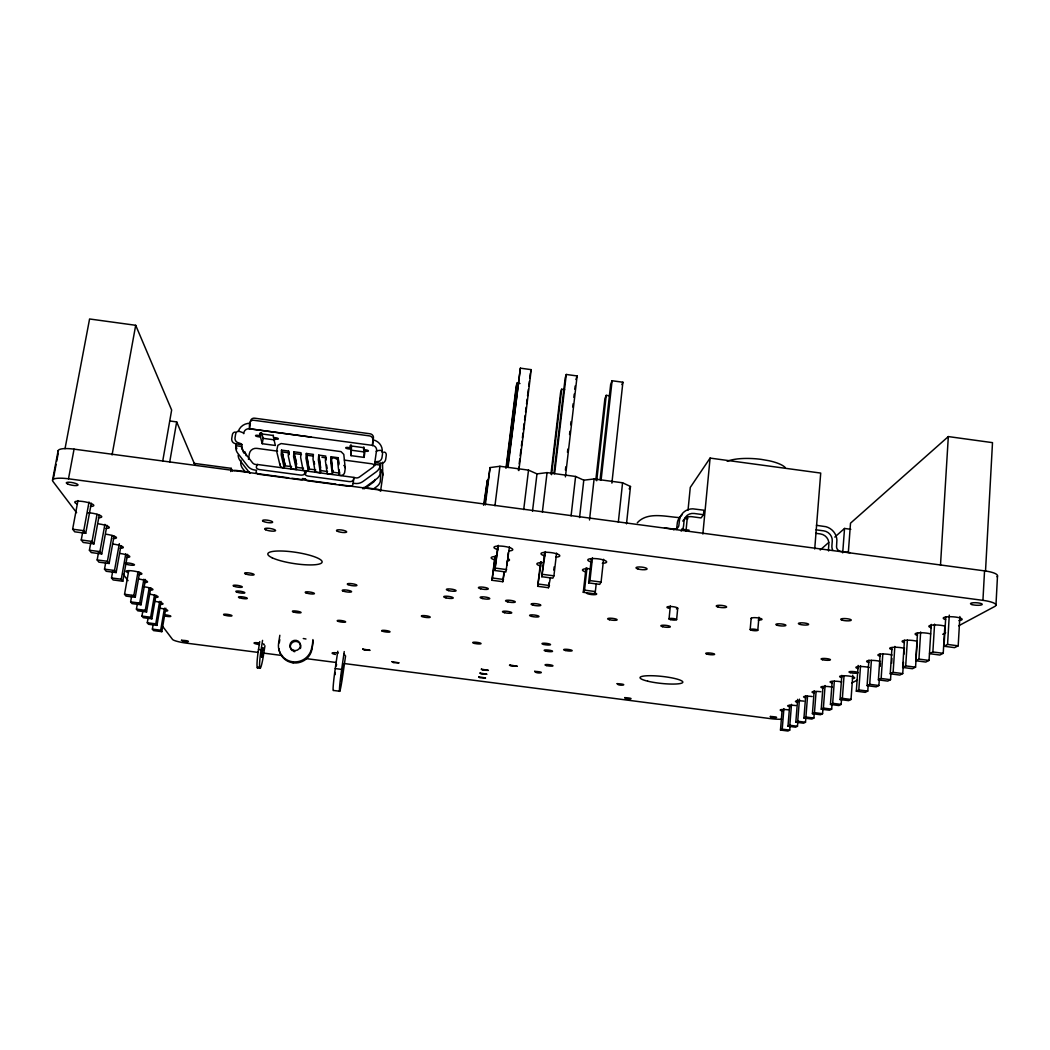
<?xml version="1.0" encoding="UTF-8"?>
<svg xmlns="http://www.w3.org/2000/svg" width="1050" height="1050" viewBox="0 0 1050 1050"><rect width="100%" height="100%" fill="white"/><g stroke="black" fill="none" stroke-linecap="round" stroke-linejoin="round"><path stroke-width="1.5" d="M288.921 454.86L289.078 453.101M995.964 605.168L997.5 575.899M958.65 625.8L994.783 606.454A19.556 4.213 3.4 0 0 982.931 600.351L984.546 570.872L339.071 484.588M985.504 571.305L992.499 442.641L948.321 436.577L850.513 523.176L848.334 552.431M945.748 617.098L944.016 646.249L954.581 647.64L958.191 645.842L959.884 616.521M943.228 653.323L932.872 651.958L929.513 653.678L939.816 655.029L943.228 653.323L944.895 625.511M944.016 646.249L947.559 644.438L949.292 615.116M932.872 651.958L934.566 624.146M940.485 565.294L948.321 436.577M917.516 632.914L915.744 660.739L918.934 659.098L920.653 631.969M915.744 660.739L925.785 662.051L929.04 660.424L931.311 624.409M904.457 640.277L902.672 667.433L912.463 668.719L915.561 667.17L917.188 641.471M891.962 648.047L890.242 673.811L899.797 675.058L902.737 673.588L903.472 662.248M903.997 654.163L904.418 647.679M902.672 667.433L905.704 665.884L907.371 640.185M880.176 653.861L878.391 679.875L887.722 681.096L890.518 679.691L890.964 673.155M891.621 663.351L891.949 658.442M890.242 673.811L893.117 672.328L894.849 646.419M868.888 660.227L867.103 685.663L869.715 684.324L871.395 660.345M867.103 685.663L876.212 686.858L878.889 685.519L879.322 679.127M880.202 666.343L880.412 663.141M878.391 679.875L881.147 678.471L882.814 653.953M858.152 665.451L856.314 691.189L858.821 689.916L860.541 665.648M856.314 691.189L865.226 692.357L867.772 691.084L868.232 684.613M841.824 675.373L840.039 699.536L848.649 700.652L851.025 699.457L852.771 675.189M832.164 681.555L830.445 704.458L832.676 703.316L834.33 681.122M830.445 704.458L838.858 705.547L841.142 704.406L841.601 698.066M840.039 699.536L842.376 698.342L844.043 675.688M832.033 704.314L831.666 709.144L829.487 710.233L821.244 709.17L822.951 686.739M814.183 690.861L812.411 713.685L820.496 714.735L822.583 713.685L822.951 708.96M821.244 709.17L823.384 708.067L825.09 685.532M842.704 552.864L844.541 528.452L850.802 529.305M805.717 695.638L803.946 718.029L811.873 719.053L813.881 718.056L814.249 713.226M812.411 713.685L814.472 712.635L816.047 692.121M805.875 717.504L805.508 722.242L803.578 723.201L795.821 722.203L797.646 699.353M795.821 722.203L797.711 721.232L799.47 699.169M789.679 705.39L787.999 726.206L795.611 727.191L797.475 726.259L797.856 721.429M814.721 548.979L820.719 473.077L710.089 458.089L690.27 487.436L688.039 510.142M803.946 718.029L805.914 717.019L807.555 696.137M787.999 726.206L789.823 725.274L791.503 704.366M782.145 709.629L780.478 730.052L787.946 731.023L789.731 730.131L790.112 725.392M780.478 730.052L782.224 729.159L783.904 708.632M757.798 630.21L758.927 617.177M750.172 629.606L751.17 618.214M684.206 519.225A9.384 8.964 32.5 0 1 691.858 516.692L701.072 517.926L703.474 514.723L703.907 510.208L692.803 508.83A14.201 13.545 32.4 0 0 679.665 518.91L678.812 525.788A4.725 4.515 31.4 0 1 674.428 529.148L664.506 527.874M702.857 534.03L710.089 458.089M676.62 619.539L677.736 608.134M685.978 531.234L687.409 516.639M669.047 618.949L670.333 605.916M326.012 458.811L325.946 460.176M626.509 523.845L630.486 486.478L622.571 482.79L594.103 478.958L583.787 480.191L575.597 476.464L547.063 472.618L536.983 473.891L528.518 470.124L499.905 466.279L490.074 467.578L484.772 504.092M618.319 522.217L622.571 482.79M372.474 445.607L373.446 437.85A3.872 3.57 16.5 0 0 369.994 433.768L254.638 418.189A3.924 3.557 24.6 0 0 250.517 421.26M586.018 567.906L583.288 592.318L594.051 593.736L595.35 591.57L596.229 583.643M591.334 558.653L588.643 582.894L599.694 584.364L601.086 582.067L603.566 559.296M611.887 483.118L622.899 382.226L612.097 380.756L610.68 384.274L600.101 479.692M240.949 460.241L240.752 463.221A10.421 9.922 -8.7 0 0 242.747 468.641L245.621 472.356M589.509 519.973L594.103 478.958M595.809 480.086L604.892 398.685L606.231 395.351L609.236 395.758M583.288 592.318L584.535 590.139L587.003 567.958M596.715 480.769L606.231 395.351M588.643 582.894L589.956 580.597L592.476 557.826M601.099 480.008L612.097 380.756M579.561 517.571L583.787 480.191M571.082 515.904L575.597 476.464M540.579 561.894L537.692 586.307L548.467 587.724L549.045 582.842M548.467 587.724L550.41 577.592M553.796 570.084L554.164 566.856M565.412 470.098L565.779 466.856M567.472 452.301L567.853 449.072M569.546 434.503L569.914 431.274M570.675 424.804L571.043 421.562M572.736 407.006L573.116 403.764M573.864 397.294L574.245 394.065M574.809 389.209L575.177 385.98M544.635 552.457L541.774 576.712L552.851 578.169L553.928 575.833L556.566 553.061M565.412 476.858L577.119 375.952L566.291 374.469L565.176 378.026L553.928 473.484M550.961 474.049L560.582 392.621L561.645 389.248L564.651 389.655M537.692 586.307L541.262 561.894M551.552 474.692L561.645 389.248M541.774 576.712L545.449 551.578M554.61 473.747L566.291 374.469M532.494 511.284L536.983 473.891M542.378 512.059L547.063 472.618M523.714 509.565L528.518 470.124M335.002 674.704L335.278 672.472M494.931 556.644L491.991 580.283L502.792 581.713L504 571.935M502.792 581.713L504.486 571.528M506.691 565.504L507.294 560.648M507.688 557.419L508.292 552.562M518.398 470.334L518.792 467.106M519.199 463.864L519.789 459.008M520.183 455.779L520.984 449.308M521.378 446.066L521.981 441.21M522.375 437.981L522.979 433.125M523.372 429.883L524.173 423.413M524.567 420.184L525.158 415.327M525.564 412.086L526.155 407.229M526.562 404.001L527.153 399.144M527.546 395.902L528.347 389.432M528.741 386.203L529.344 381.347M529.738 378.105L530.342 373.249M497.818 546.249L494.786 570.504L505.903 571.974L509.46 546.814M518.831 470.584L531.234 369.652L520.38 368.169L507.662 467.25M505.956 468.313L516.167 386.544L516.954 383.132L519.973 383.539M491.991 580.283L495.403 555.831M506.494 466.988L516.954 383.132M494.786 570.504L498.317 545.331M508.016 467.473L520.38 368.169M494.957 505.719L499.905 466.279M483.577 505.234L487.397 480.139L484.378 503.908M485.323 504.971L490.074 467.578M338.533 460.832L338.179 457.721L331.131 456.776L330.711 461.488L332.391 474.324L327.206 473.629L325.382 460.779L325.789 456.067L318.741 455.109L318.347 459.834L320.368 472.71L315.184 472.014L313.018 459.113L313.399 454.401L306.338 453.456L305.97 458.167L308.332 471.109L303.148 470.413L300.641 457.459L300.996 452.734L293.934 451.789L293.593 456.501L296.284 469.494L291.099 468.799L288.251 455.792L288.592 451.067L281.518 450.122L281.203 454.847L284.235 467.88L283.027 467.709A3.754 3.583 -6.5 0 1 279.877 463.667M338.179 457.721L337.746 462.433L339.242 475.243L340.436 475.401A3.741 3.583 -2.1 0 0 344.663 472.342L345.188 468.799A3.728 3.583 -2 0 0 344.951 466.961M353.994 477.461L355.871 477.894A4.856 4.673 -0.8 0 0 359.481 476.989L372.934 467.224A4.843 4.646 0.8 0 0 374.587 464.323L374.837 462.551A4.935 1.339 8.4 0 1 376.806 461.606L378.525 461.436A3.872 2.769 -65.2 0 0 382.003 457.459L382.528 453.758A3.872 2.756 -65 0 0 380.113 450.371L378.407 450.542A4.935 1.365 8.4 0 0 376.425 451.513A4.922 4.712 1.3 0 0 372.435 445.371L372.435 445.331M374.837 462.315L376.425 451.277M383.814 452.117A3.859 2.756 -65 0 1 386.242 455.503L385.717 459.191A3.859 2.769 -65.1 0 1 382.239 463.168L380.599 463.326L380.048 474.259A10.5 10.08 0.6 0 1 376.464 478.997L363.444 488.473A10.526 10.119 -1 0 1 362.88 488.854M351.107 445.095L351.054 455.648L364.114 457.393L364.888 452.038M339.754 691.254L333.414 690.441A19.215 1.037 -82.2 0 1 335.252 668.574L337.772 651.236M345.581 655.896L342.786 675.216A19.215 0.958 -82.2 0 1 339.504 691.163A19.215 0.958 -82.2 0 1 341.67 669.401L344.242 651.564M319.121 456.881L320.683 470.584L327.534 471.502M304.644 478.721L304.854 479.22A3.911 2.31 4.2 0 0 307.926 480.808L348.574 486.242A3.898 2.31 5.2 0 0 352.931 484.483L354.021 477.645M364.114 457.393L364.127 448.232M278.959 648.703A16.734 16.314 -20.6 0 0 312.047 648.703L312.926 639.568M312.047 648.703L313.241 640.723M339.242 475.243L339.583 472.881M350.503 449.164L348.141 448.836A2.389 0.656 8.7 0 1 345.712 447.851A2.389 0.656 8.7 0 1 348.009 447.484L350.385 447.812L350.779 445.095M351.054 455.648L351.514 446.355M287.7 452.668L282.082 451.907L284.576 465.741L291.428 466.659M332.391 474.324L332.981 470.413M315.184 472.014L315.538 469.652M320.368 472.71L320.723 470.348M279.838 635.276L278.604 643.309A16.8 16.38 -20.5 0 0 292.688 661.776L293.094 662.826M305.183 473.944L305.524 470.938L257.289 464.467M279.287 642.836L279.786 639.647M305.563 473.996L305.865 470.977L353.942 477.409L353.338 479.811A3.911 2.31 5.2 0 1 348.981 481.556L308.228 476.109A3.924 2.297 4.2 0 1 305.156 474.521L305.786 471.056M308.332 471.109L308.923 467.197M264.954 645.763L263.511 655.029A16.012 1.588 -82 0 1 259.849 668.089L257.303 667.787M296.284 469.494L296.651 467.119M284.235 467.88L284.852 463.969L282.082 451.907M258.274 666.921A16.012 1.614 -82 0 1 257.001 664.401A16.012 1.614 -82 0 1 258.497 649.477L259.731 641.616M259.849 668.089A16.012 1.588 -82 0 1 261.069 649.806L262.553 640.369M291.099 468.799L291.467 466.423M276.714 450.516L277.856 445.305L281.111 443.559L341.04 451.618L343.796 454.401L345.201 467.867M273.302 435.186L273.446 437.456L275.822 437.771A2.415 0.656 9.5 0 1 278.368 438.782A2.415 0.656 9.5 0 1 276.15 439.149L273.774 438.834L275.376 445.476L262.264 443.704L263.13 438.349L261.713 432.967M248.456 459.362L249.375 453.692A6.576 6.261 -8 0 1 256.869 448.363L277.594 451.146M262.264 443.704L260.492 437.049L258.116 436.721A2.415 0.656 9.6 0 1 255.544 435.711A2.415 0.656 9.6 0 1 257.736 435.33L260.124 435.658L260.558 432.941M260.492 437.049L261.148 432.981M238.271 431.524A11.76 11.169 -7.5 0 1 250.359 423.294L249.467 428.794A4.961 4.712 -7.5 0 0 243.744 433.65A5.001 1.365 9.8 0 0 241.329 432.088L239.466 431.432A3.911 3.203 73.6 0 0 235.646 433.991L235.043 437.679A3.911 3.203 73.8 0 0 237.641 442.509L239.518 443.152A5.014 1.326 9.7 0 1 241.933 444.688L241.644 446.473A4.896 4.646 -8.3 0 0 242.353 449.676L252.394 462.643A4.896 4.659 -8.2 0 0 255.596 464.467L257.46 464.717A5.644 0.669 -82.7 0 0 256.777 465.504L256.384 466.83A3.951 2.297 3.1 0 0 259.613 469.599L300.457 475.059A3.924 2.297 4 0 0 304.106 474.39L305.524 470.938M230.711 471.529L231.236 468.339L194.145 463.378M235.318 432.075A3.898 3.203 73.5 0 0 232.352 434.805L231.748 438.493A3.898 3.203 73.7 0 0 234.347 443.297L236.132 443.914L235.843 445.686A10.762 10.237 -8.3 0 0 237.786 453.285L247.643 466.029A10.776 10.264 -8.2 0 0 254.691 470.019L256.567 470.269L256.187 471.555A3.938 2.297 3 0 0 259.416 474.324L300.169 479.771A3.924 2.31 4 0 0 303.817 479.089L304.251 478.669M380.52 472.447L381.032 470.111L380.258 481.832A10.316 9.922 0.4 0 1 376.727 486.57L372.881 489.366M165.834 608.199L161.818 631.667L160.689 630.21L164.456 608.199M161.07 601.427L156.962 625.38L148.496 624.278L147.276 622.755L148.116 617.938M155.951 595.245L151.882 618.817L150.649 617.216L154.468 595.114M161.818 631.667L153.536 630.591L152.368 629.134L153.182 624.409M156.962 625.38L155.781 623.857L159.639 601.387M145.464 579.482L141.041 604.787L139.702 603.054L143.863 579.206M151.882 618.817L143.246 617.689L141.96 616.087L142.787 611.349M169.719 461.987L176.676 421.903L170.231 421.037M150.754 587.895L146.58 611.953L145.294 610.299L149.218 587.724M141.041 604.787L132.011 603.619L130.62 601.873L131.736 595.508M139.637 572.303L135.253 597.293L133.849 595.481L137.983 571.922M146.58 611.953L137.747 610.811L136.421 609.144L137.55 602.687M162.711 461.16L171.649 410.038L135.699 325.29L89.578 318.977L65.021 448.678M127.588 554.334L122.824 581.214L121.275 579.219L125.79 553.783M135.253 597.293L126.013 596.098L124.543 594.261L128.717 570.701M98.582 552.116L97.164 559.952L98.936 562.17L109.121 563.496L114.03 536.209M122.824 581.214L113.124 579.954L111.523 577.946L112.665 571.581M120.907 545.934L116.143 572.578L114.516 570.478L119.319 543.677M106.943 525.249L101.745 553.954L99.934 551.617L104.895 524.357M116.143 572.578L106.207 571.279L104.514 569.166L105.656 562.866M109.121 563.496L107.415 561.291L112.074 535.461M101.745 553.954L91.284 552.576L89.407 550.239L90.877 542.22M99.172 515.327L93.962 543.887L92.059 541.433L97.02 514.29M112.061 454.965L135.699 325.29M93.962 543.887L83.212 542.469L81.244 540.002L82.714 532.022M91.284 503.226L85.746 533.269L83.737 530.67L89.027 502.031M85.746 533.269L74.707 531.812L72.634 529.2L77.962 500.574M76.611 512.702L52.881 481.346A19.924 4.423 10.5 0 1 68.486 478.8L74.064 449.151L288.671 477.842M53.471 478.262L56.109 464.376M56.7 461.278L58.17 453.561M52.539 480.113L58.144 450.712M336.262 666.015L336.577 664.44M375.086 479.483L375.047 479.666A4.764 4.712 -0.9 0 1 374.535 480.913L374.377 481.176A4.686 4.515 0.4 0 1 373.327 482.239L364.363 488.762M363.825 446.972L363.576 447.654L350.293 445.843M530.631 372.054L531.234 369.652M575.925 379.509L577.119 375.952M621.915 384.576L622.899 382.226M350.372 445.712L350.385 447.812M629.16 488.933L630.486 486.478M637.284 522.808C647.614 511.232 666.474 516.941 680.006 517.637M820.207 550.003L828.726 542.456M834.803 537.075L844.541 528.452M851.681 683.051L857.469 679.967M942.742 634.305L945.643 632.756M147.276 622.755L155.781 623.857M814.472 712.635L822.583 713.685M152.368 629.134L160.689 630.21M805.914 717.019L813.881 718.056M258.497 649.477L261.069 649.806M797.711 721.232L805.508 722.242M258.037 652.391L186.48 643.151A12.666 1.89 8.6 0 1 172.528 639.437L162.645 626.364M262.92 653.021L282.437 655.554M306.836 658.704L336.118 662.484M344.242 663.534L770.385 718.62A12.443 1.837 5.6 0 0 781.594 719.237M789.823 725.274L797.475 726.259M335.252 668.574L341.67 669.401M782.224 729.159L789.731 730.131M89.407 550.239L99.934 551.617M918.934 659.098L929.04 660.424M97.164 559.952L107.415 561.291M905.704 665.884L915.561 667.17M104.514 569.166L114.516 570.478M893.117 672.328L902.737 673.588M111.523 577.946L121.275 579.219M881.147 678.471L890.518 679.691M869.715 684.324L878.889 685.519M124.543 594.261L133.849 595.481M858.821 689.916L867.772 691.084M130.62 601.873L139.702 603.054M842.376 698.342L851.025 699.457M136.421 609.144L145.294 610.299M832.676 703.316L841.142 704.406M141.96 616.087L150.649 617.216M823.384 708.067L831.666 709.144M68.486 478.8L982.931 600.351M495.482 568.116L506.664 569.599M542.771 574.363L553.928 575.833M589.956 580.597L601.086 582.067M492.634 578.025L503.514 579.456M538.637 584.089L549.491 585.519M584.535 590.139L595.35 591.57M72.634 529.2L83.737 530.67M947.559 644.438L958.191 645.842M81.244 540.002L92.059 541.433M249.454 428.767L311.036 437.089M273.039 435.461L259.665 433.65A5.762 0.682 -82.8 0 0 260.019 433.204M363.733 450.936L366.096 451.264A2.389 0.656 8.6 0 0 368.419 450.909A2.389 0.656 8.6 0 0 366.017 449.912L363.654 449.597L363.576 447.654M263.13 438.349L274.772 439.911M351.842 450.292L363.444 451.854M236.132 443.914L241.933 444.688M374.837 462.551L380.599 463.326M344.361 460.11L371.227 463.719A6.51 6.261 0.6 0 1 374.968 465.531M301.468 454.519L294.433 453.574L294.262 455.923L296.612 467.355L303.476 468.274M312.401 455.989L306.784 455.227L308.661 468.969L315.512 469.888M321.93 457.262L326.143 457.826M374.587 464.323L380.336 465.098A10.671 10.237 0.8 0 1 376.215 471.857L362.998 481.464A10.697 10.264 -0.8 0 1 355.058 483.446L353.207 483.197M816.428 525.315L825.878 526.693A14.227 13.387 39 0 1 836.903 539.976L836.535 546.879A4.738 4.449 39.9 0 0 840.21 551.316L850.041 552.681M703.474 514.723L694.194 513.476A9.463 9.03 32.4 0 0 684.022 521.299L683.576 525.814A9.463 9.056 31.4 0 1 681.109 531.09M816.047 529.83L823.725 530.854A9.476 8.925 39 0 1 832.256 541.144L831.915 545.672A9.489 8.912 39.9 0 0 832.794 550.371M815.824 533.308L820.404 533.925A9.411 8.859 39.1 0 1 828.857 544.136L828.516 548.625A9.411 8.846 40 0 0 828.647 551.001M684.771 518.28L687.947 518.713M302.426 478.538L305.55 478.958M681.568 529.148L689.062 530.145M249.611 472.198L237.287 470.558A3.859 0.958 9.5 0 0 233.887 470.833M363.562 487.436L377.344 489.274A3.806 0.971 8.3 0 1 381.15 490.77M291.926 478.275L335.829 484.155M249.467 428.794L372.435 445.371L372.894 439.976A3.885 3.583 16.5 0 0 369.442 435.881L253.706 420.262A3.938 3.57 24.5 0 0 249.572 423.334A11.445 1.431 -82.9 0 0 249.467 428.794A5.801 0.722 -82.9 0 0 249.624 429.043M249.913 473.301L240.201 460.753A10.592 10.08 -8.5 0 1 238.166 455.241L238.166 455.175M123.086 574.114L128.034 580.637M259.613 433.611L260.124 435.658M176.676 421.903L195.024 465.163M231.236 468.339L232.26 471.292M236.827 448.717L235.843 445.686L241.644 446.473L243.521 452.524M246.199 455.726L245.07 452.077A5.709 0.722 -82.7 0 0 244.204 453.403M276.701 451.474L279.864 464.599M281.518 450.122L284.799 464.323M288.592 451.067L289.275 454.217M295.05 456.579L296.586 464.087M293.934 451.789L296.52 464.363M306.338 453.456L308.871 467.552M314.094 461.357L314.567 464.205M318.741 455.109L320.657 467.604M326.629 465.032L327.075 468.261M331.131 456.776L332.325 466.108M338.625 465.058C341.499 459.664 330.75 454.453 331.249 460.884L332.706 472.198L339.557 473.117L339.189 469.888M382.515 462.249L382.764 475.204M58.262 451.671A19.845 4.738 10.8 0 1 74.064 449.151M984.546 570.872A19.477 4.502 3.1 0 1 997.041 576.752M164.259 614.775A4.147 0.669 8.9 0 1 170.822 616.219A4.147 0.669 8.9 0 1 165.204 616.074M125.265 563.049A4.856 0.906 9.4 0 1 132.877 563.916A4.856 0.906 9.4 0 1 132.051 565.268A4.856 0.906 9.4 0 1 125.002 563.482M594.628 592.948A5.132 1.076 6.4 0 1 593.578 594.707A5.132 1.076 6.4 0 1 586.504 592.83M335.449 654.491A6.392 0.998 7.9 0 1 332.259 652.942A6.392 0.998 7.9 0 1 338.231 652.969M343.822 654.202A6.392 0.998 7.9 0 1 344.006 655.226M303.279 638.531A5.329 0.853 8.1 0 1 305.957 639.004M259.521 644.595A5.158 0.801 8.3 0 1 254.034 643.072A5.158 0.801 8.3 0 1 258.72 642.876M263.34 643.886A5.158 0.801 8.3 0 1 263.721 644.739M586.163 572.053A9.227 2.061 6.3 0 1 582.842 569.441A9.227 2.061 6.3 0 1 591.137 568.837M591.57 562.117A9.489 2.179 6.3 0 1 590.389 558.718A9.489 2.179 6.3 0 1 604.498 560.306A9.489 2.179 6.3 0 1 602.319 563.325M540.763 566.042A9.227 2.074 6.7 0 1 536.904 563.719A9.227 2.074 6.7 0 1 542.181 562.603M544.911 555.923A9.489 2.192 6.7 0 1 543.349 552.484A9.489 2.192 6.7 0 1 557.458 554.059A9.489 2.192 6.7 0 1 555.66 557.143M508.567 558.928A9.24 2.074 7.1 0 1 507.938 560.936M495.272 560.031A9.24 2.074 7.1 0 1 491.177 557.668A9.24 2.074 7.1 0 1 496.256 556.526M498.159 549.727A9.489 2.192 7.1 0 1 496.204 546.223A9.489 2.192 7.1 0 1 510.3 547.811A9.489 2.192 7.1 0 1 508.896 550.935M159.731 608.173A7.153 1.168 8.9 0 1 167.213 610.037A7.153 1.168 8.9 0 1 165.007 611.087M154.809 601.348A7.311 1.221 9 0 1 162.461 603.278A7.311 1.221 9 0 1 160.23 604.393M149.664 594.234A7.481 1.273 9.1 0 1 157.5 596.229A7.481 1.273 9.1 0 1 155.243 597.411M144.296 586.819A7.652 1.326 9.2 0 1 152.316 588.879A7.652 1.326 9.2 0 1 150.045 590.113M138.679 579.049A7.822 1.391 9.3 0 1 146.908 581.188A7.822 1.391 9.3 0 1 144.611 582.488M127.838 572.526A8.019 1.457 9.4 0 1 129.045 570.636A8.019 1.457 9.4 0 1 140.175 572.631A8.019 1.457 9.4 0 1 138.928 574.508M120.199 553.494A8.426 1.601 9.6 0 1 129.097 555.883A8.426 1.601 9.6 0 1 126.735 557.406M113.426 544.123A8.636 1.68 9.7 0 1 122.574 546.604A8.636 1.68 9.7 0 1 120.186 548.231M106.312 534.279A8.873 1.759 9.8 0 1 115.71 536.865A8.873 1.759 9.8 0 1 113.295 538.571M98.818 523.911A9.109 1.851 9.9 0 1 108.491 526.601A9.109 1.851 9.9 0 1 106.063 528.426M87.872 512.715A9.371 1.942 10.1 0 1 100.078 515.353A9.371 1.942 10.1 0 1 98.438 517.729M77.057 503.921A9.647 2.047 10.2 0 1 78.12 501.152A9.647 2.047 10.2 0 1 91.521 503.698A9.647 2.047 10.2 0 1 90.392 506.454M945.63 619.618A9.463 1.956 3.7 0 1 946.457 616.888A9.463 1.956 3.7 0 1 959.805 617.899A9.463 1.956 3.7 0 1 958.899 620.616M931.153 627.703A9.188 1.864 3.9 0 1 931.862 625.117A9.188 1.864 3.9 0 1 944.829 626.115M917.424 635.381A8.938 1.772 4.1 0 1 918.015 632.914A8.938 1.772 4.1 0 1 930.628 633.898M904.378 642.679A8.702 1.693 4.2 0 1 904.864 640.316A8.702 1.693 4.2 0 1 917.136 641.288M891.949 649.622A8.479 1.614 4.3 0 1 892.342 647.364A8.479 1.614 4.3 0 1 904.299 648.322M880.123 656.237A8.256 1.536 4.5 0 1 880.425 654.084A8.256 1.536 4.5 0 1 892.08 655.029M868.836 662.55A8.059 1.47 4.6 0 1 869.059 660.476A8.059 1.47 4.6 0 1 880.438 661.408M858.06 668.574A7.862 1.404 4.7 0 1 858.217 666.592A7.862 1.404 4.7 0 1 869.308 667.511M841.798 677.67A7.573 1.312 4.9 0 1 841.851 675.806A7.573 1.312 4.9 0 1 852.534 676.699A7.573 1.312 4.9 0 1 852.442 678.562M832.204 683.025A7.402 1.26 5 0 1 831.758 681.293A7.402 1.26 5 0 1 841.654 681.909M823.003 688.17A7.245 1.208 5.1 0 1 822.517 686.49A7.245 1.208 5.1 0 1 832.191 687.107M814.183 693.105A7.088 1.155 5.2 0 1 812.949 691.596A7.088 1.155 5.2 0 1 820.864 691.74M805.717 697.843A6.943 1.116 5.2 0 1 804.471 696.386A6.943 1.116 5.2 0 1 812.201 696.531M797.58 702.384A6.799 1.063 5.3 0 1 796.32 700.98A6.799 1.063 5.3 0 1 803.88 701.138M789.758 706.768A6.654 1.024 5.4 0 1 788.497 705.403A6.654 1.024 5.4 0 1 795.874 705.574M782.224 710.968A6.523 0.998 5.5 0 1 780.951 709.656A6.523 0.998 5.5 0 1 788.183 709.826M751.485 618.739A5.421 1.103 5.2 0 1 754.976 617.649A5.421 1.103 5.2 0 1 761.762 618.962A5.421 1.103 5.2 0 1 758.258 620.038M668.876 608.265A5.394 1.116 5.8 0 1 668.141 606.624A5.394 1.116 5.8 0 1 675.701 607.202A5.394 1.116 5.8 0 1 676.41 608.856M343.796 465.478A3.728 3.583 -2 0 1 344.164 465.793M373.223 439.871A11.655 11.169 1.2 0 1 382.174 452.288M381.504 470.137A11.064 10.631 0.6 0 1 382.673 476.503L380.927 488.709A10.119 9.752 0.1 0 1 380.231 491.164M292.281 650.646A5.263 5.132 -20.6 0 1 291.178 643.808A5.263 5.132 -20.6 0 1 298.056 641.996A5.263 5.132 -20.6 0 1 300.366 648.533M294.774 651.669A5.263 5.132 -20.6 0 1 293.462 651.315M311.732 647.601A16.8 16.38 -20.5 0 1 292.688 661.776M727.204 461.304A32.012 9.293 4.5 0 1 761.106 459.362L769.125 460.753A32.012 9.293 4.5 0 1 785.124 467.421M682.802 521.102A9.384 8.964 32.5 0 1 683.445 520.117M682.133 514.828A14.083 13.453 32.5 0 0 677.434 522.086L676.594 528.898A4.686 4.489 31.5 0 1 676.423 529.462M673.418 529.804A13.519 12.954 32.9 0 1 676.738 528.938M261.516 655.266L261.686 657.274L262.933 647.601L261.516 655.266M341.027 679.192L341.092 681.043L343.376 663.639L341.027 679.192M181.506 640.303C186.782 643.716 193.909 640.618 181.506 640.303M362.775 649.058L364.284 650.134L370.086 650.331L362.775 649.058M392.057 661.658L393.435 662.655L399.105 662.865L392.057 661.658M481.386 669.165L482.501 670.149L488.408 670.372L481.386 669.165M480.047 673.05L481.149 674.008L486.964 674.244L480.047 673.05M510.156 665.031L509.499 665.267L511.219 666.054L517.335 666.278L510.156 665.031M478.748 676.817L479.837 677.749L485.559 677.985L478.748 676.817M534.686 671.357C536.471 674.559 548.664 672.118 534.686 671.357M617.19 683.642C618.069 686.674 631.47 684.456 617.19 683.642M624.789 697.62C625.538 700.363 638.479 698.486 624.789 697.62M770.398 716.454C769.545 718.987 784.744 717.347 770.398 716.454M263.34 521.391A5.171 1.168 9 0 0 272.173 522.572A5.171 1.168 9 0 0 267.212 520.144A5.171 1.168 9 0 0 263.34 521.391M337.273 531.195A5.132 1.168 8.4 0 0 346.067 532.363A5.132 1.168 8.4 0 0 341.46 529.974A5.132 1.168 8.4 0 0 337.273 531.195M448.613 590.612A4.922 0.998 7.4 0 0 456.107 590.73A4.922 0.998 7.4 0 0 448.941 588.919A4.922 0.998 7.4 0 0 448.613 590.612M239.216 597.66A4.502 0.814 8.6 0 0 246.907 598.671A4.502 0.814 8.6 0 0 242.498 596.859A4.502 0.814 8.6 0 0 239.216 597.66M236.631 592.043A4.581 0.84 8.7 0 0 244.453 593.066A4.581 0.84 8.7 0 0 239.951 591.202A4.581 0.84 8.7 0 0 236.631 592.043M233.953 586.228A4.659 0.866 8.7 0 0 241.907 587.265A4.659 0.866 8.7 0 0 237.326 585.349A4.659 0.866 8.7 0 0 233.953 586.228M305.931 592.843A4.673 0.879 8.3 0 0 313.924 593.893A4.673 0.879 8.3 0 0 309.606 591.99A4.673 0.879 8.3 0 0 305.931 592.843M842.244 620.183A5.303 1.089 4.5 0 0 851.104 620.366A5.303 1.089 4.5 0 0 844.672 618.542A5.303 1.089 4.5 0 0 842.244 620.183M777.381 625.341A5.079 1.024 5 0 0 785.781 625.538A5.079 1.024 5 0 0 779.402 623.792A5.079 1.024 5 0 0 777.381 625.341M382.213 631.116A4.239 0.735 7.7 0 0 389.484 632.074A4.239 0.735 7.7 0 0 385.849 630.486A4.239 0.735 7.7 0 0 382.213 631.116M565.425 650.501A4.279 0.748 6.6 0 0 572.158 650.724A4.279 0.748 6.6 0 0 566.212 649.281A4.279 0.748 6.6 0 0 565.425 650.501M342.904 590.966A4.751 0.919 8.1 0 0 351.054 592.029A4.751 0.919 8.1 0 0 346.802 590.087A4.751 0.919 8.1 0 0 342.904 590.966M531.641 616.389A4.699 0.906 6.8 0 0 538.978 616.547A4.699 0.906 6.8 0 0 532.35 614.88A4.699 0.906 6.8 0 0 531.641 616.389M545.908 651.131A4.239 0.735 6.7 0 0 552.536 651.354A4.239 0.735 6.7 0 0 546.604 649.937A4.239 0.735 6.7 0 0 545.908 651.131M850.277 672.656A4.554 0.801 4.8 0 0 857.903 672.932A4.554 0.801 4.8 0 0 852.403 671.488A4.554 0.801 4.8 0 0 850.277 672.656M662.55 626.692A4.804 0.945 5.9 0 0 670.307 626.889A4.804 0.945 5.9 0 0 663.915 625.209A4.804 0.945 5.9 0 0 662.55 626.692M337.772 621.206A4.305 0.761 8 0 0 345.174 622.178A4.305 0.761 8 0 0 341.289 620.524A4.305 0.761 8 0 0 337.772 621.206M707.241 654.189A4.502 0.814 5.7 0 0 714.578 654.426A4.502 0.814 5.7 0 0 708.711 652.942A4.502 0.814 5.7 0 0 707.241 654.189M480.624 588.788A5.014 1.037 7.2 0 0 488.316 588.906A5.014 1.037 7.2 0 0 481.11 587.042A5.014 1.037 7.2 0 0 480.624 588.788M546.656 665.608A4.029 0.669 6.7 0 0 552.969 665.844A4.029 0.669 6.7 0 0 547.326 664.532A4.029 0.669 6.7 0 0 546.656 665.608M67.686 483.998A5.972 1.326 10.5 0 0 77.7 485.336A5.972 1.326 10.5 0 0 71.085 482.396A5.972 1.326 10.5 0 0 67.686 483.998M971.919 604.577A5.867 1.26 3.4 0 0 981.894 604.747A5.867 1.26 3.4 0 0 975.319 602.7A5.867 1.26 3.4 0 0 971.919 604.577M799.969 624.409A5.145 1.037 4.9 0 0 808.5 624.606A5.145 1.037 4.9 0 0 802.121 622.834A5.145 1.037 4.9 0 0 799.969 624.409M638.059 569.008A5.578 1.273 5.9 0 0 647.023 569.087A5.578 1.273 5.9 0 0 639.516 566.961A5.578 1.273 5.9 0 0 638.059 569.008M421.877 616.481A4.515 0.84 7.5 0 0 429.621 617.492A4.515 0.84 7.5 0 0 425.906 615.746A4.515 0.84 7.5 0 0 421.877 616.481M609.459 619.723A4.804 0.945 6.2 0 0 617.111 619.907A4.804 0.945 6.2 0 0 610.562 618.214A4.804 0.945 6.2 0 0 609.459 619.723M543.756 644.464A4.318 0.774 6.7 0 0 550.528 644.674A4.318 0.774 6.7 0 0 544.464 643.204A4.318 0.774 6.7 0 0 543.756 644.464M504.486 612.675A4.712 0.919 7 0 0 511.77 612.832A4.712 0.919 7 0 0 505.063 611.153A4.712 0.919 7 0 0 504.486 612.675M718.029 606.992A5.211 1.089 5.4 0 0 726.547 607.149A5.211 1.089 5.4 0 0 719.801 605.286A5.211 1.089 5.4 0 0 718.029 606.992M245.398 573.878A4.856 0.945 8.7 0 0 253.693 574.967A4.856 0.945 8.7 0 0 248.955 572.919A4.856 0.945 8.7 0 0 245.398 573.878M822.504 659.715A4.686 0.853 4.9 0 0 830.301 659.964A4.686 0.853 4.9 0 0 824.565 658.442A4.686 0.853 4.9 0 0 822.504 659.715M533.203 605.181A4.869 0.971 6.8 0 0 540.803 605.325A4.869 0.971 6.8 0 0 533.951 603.566A4.869 0.971 6.8 0 0 533.203 605.181M507.754 601.847A4.869 0.971 7 0 0 515.301 601.978A4.869 0.971 7 0 0 508.371 600.206A4.869 0.971 7 0 0 507.754 601.847M482.291 598.5A4.869 0.984 7.1 0 0 489.773 598.631A4.869 0.984 7.1 0 0 482.777 596.846A4.869 0.984 7.1 0 0 482.291 598.5M474.574 643.414A4.213 0.735 7.1 0 0 481.044 643.624A4.213 0.735 7.1 0 0 474.967 642.18A4.213 0.735 7.1 0 0 474.574 643.414M445.922 597.831A4.817 0.958 7.4 0 0 453.246 597.962A4.817 0.958 7.4 0 0 446.224 596.203A4.817 0.958 7.4 0 0 445.922 597.831M348.023 584.64A4.843 0.958 8.1 0 0 356.344 585.729A4.843 0.958 8.1 0 0 352.039 583.708A4.843 0.958 8.1 0 0 348.023 584.64M293.108 611.822A4.384 0.774 8.3 0 0 300.602 612.806A4.384 0.774 8.3 0 0 296.494 611.087A4.384 0.774 8.3 0 0 293.108 611.822M224.372 615.038A4.239 0.709 8.6 0 0 231.591 615.982A4.239 0.709 8.6 0 0 227.391 614.342A4.239 0.709 8.6 0 0 224.372 615.038M265.584 529.725A5.526 1.221 8.9 0 0 275.034 530.972A5.526 1.221 8.9 0 0 269.745 528.413A5.526 1.221 8.9 0 0 265.584 529.725M272.081 557.747A27.471 5.696 8.6 0 0 319.108 564.086A27.471 5.696 8.6 0 0 293.803 552.038A27.471 5.696 8.6 0 0 272.081 557.747M647.719 681.188A21.525 3.531 6.1 0 0 682.526 682.671A21.525 3.531 6.1 0 0 654.084 675.793A21.525 3.531 6.1 0 0 647.719 681.188M670.399 619.592A3.819 0.761 5.8 0 0 676.581 619.736A3.819 0.761 5.8 0 0 671.514 618.384A3.819 0.761 5.8 0 0 670.399 619.592M751.406 630.236A3.833 0.761 5.2 0 0 757.719 630.394A3.833 0.761 5.2 0 0 752.824 629.081A3.833 0.761 5.2 0 0 751.406 630.236M293.081 650.226A5.276 5.145 -20.5 0 0 300.405 644.779A5.276 5.145 -20.5 0 0 292.031 641.366A5.276 5.145 -20.5 0 0 293.081 650.226"/></g></svg>
